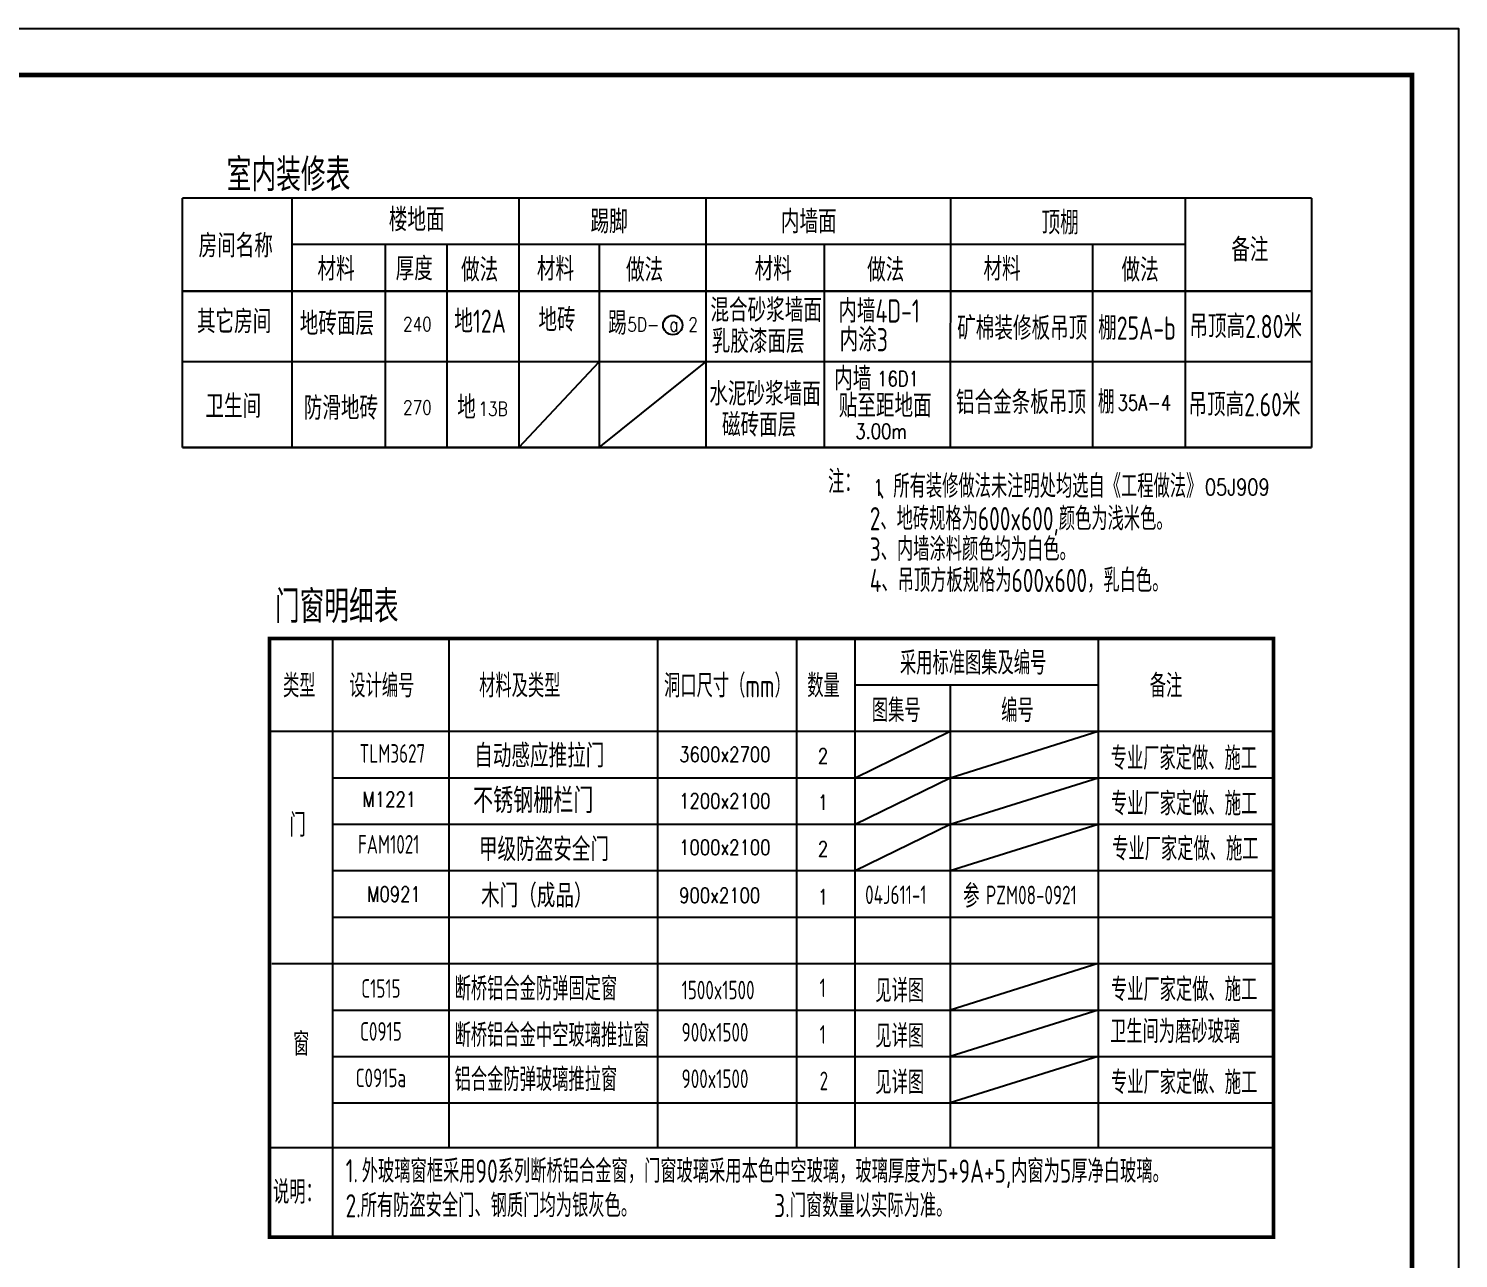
# Model space of a CAD drawing. Extents: x 575917 to 733065, y -270021 to -228021.
# Drawn here: x 619447 to 650217, y -254492 to -228021 of the extents above; entities that cross this region are included whole.
import ezdxf
from ezdxf.enums import TextEntityAlignment as Align

# ---------------------------------------------------------------- set-up
doc = ezdxf.new("R2010")
doc.units = 0
doc.header["$LTSCALE"] = 1000
doc.header["$MEASUREMENT"] = 0
doc.layers.get('0').update_dxf_attribs({"linetype": 'CONTINUOUS'})
for name, color, linetype in [('PUB_TAB', 7, 'CONTINUOUS'), ('PUB_TEXT', 7, 'CONTINUOUS'), ('PUB_TITLE', 4, 'CONTINUOUS'), ('WINDOW', 2, 'CONTINUOUS'), ('填充层', 8, 'CONTINUOUS')]:
    doc.layers.add(name, color=color, linetype=linetype)
doc.styles.add('-GBCBIGGBENOR', font='GBENOR.shx', dxfattribs={"bigfont": 'GBCBIG.shx'})
doc.styles.add('-HZTXTGBENOR', font='GBENOR.shx', dxfattribs={"bigfont": 'HZTXT.shx'})
doc.styles.add('-HZTXTSIMPLEX', font='SIMPLEX.shx', dxfattribs={"bigfont": 'HZTXT.shx'})
doc.styles.add('_HZTXT', font='txt.shx', dxfattribs={"width": 0.8, "bigfont": 'HZTXT.shx'})
doc.styles.add('dim_font', font='SIMPLEX.shx', dxfattribs={"width": 0.8})
doc.styles.add('Hztxt', font='tssdeng.shx', dxfattribs={"width": 0.7, "bigfont": 'hztxt.shx'})
doc.styles.add('OCHINESE', font='TXT', dxfattribs={"width": 0.7, "height": 200, "bigfont": 'OCHINESE'})

msp = doc.modelspace()

# ---------------------------------------------------------------- linework, layer by layer
for p, q in [((622758.4, -237039.3), (622758.5, -231668.9)), ((647053.4, -231668.9), (622758.5, -231668.9)), ((644338, -232671.5), (625110.1, -232671.6)), ((627120.4, -232671.6), (627120.1, -237038.7)), ((628448, -232671.6), (628447.6, -237038.7)), ((631725.8, -232671.6), (631725.5, -237038.7)), ((636569.6, -232671.5), (636569.3, -237038.6)), ((642340.4, -232671.5), (642340.1, -237038.6)), ((629997.3, -237039.1), (631725.7, -235195.9)), ((631725.7, -237039.1), (634021.9, -235195.8))]:
    msp.add_line(p, q)
msp.add_circle((633309.9, -234404), 208.1)
at = {"layer": 'PUB_TAB'}
msp.add_lwpolyline([(624632.8, -254032.3), (646235.2, -254032.3), (646235.2, -241146.1), (624632.8, -241146.1)], close=True, dxfattribs=at)
msp.add_lwpolyline([(624632.8, -254032.3), (646235.2, -254032.3), (646235.2, -241146.1), (624632.8, -241146.1)], close=True, dxfattribs=at)
for points in [[(625984.5, -241146.1), (625984.5, -254032.3)], [(625984.5, -241146.1), (625984.5, -254032.3)], [(628493, -241146.1), (628493, -252108.1)], [(628493, -241146.1), (628493, -252108.1)], [(632982.1, -241146.1), (632982.1, -252108.1)], [(632982.1, -241146.1), (632982.1, -252108.1)], [(635972.1, -241146.1), (635972.1, -252108.1)], [(635972.1, -241146.1), (635972.1, -252108.1)], [(637226.5, -241146.1), (637226.5, -252108.1)], [(637226.5, -241146.1), (637226.5, -252108.1)], [(642463, -241146.1), (642463, -252108.1)], [(642463, -241146.1), (642463, -252108.1)], [(637226.5, -242146.1), (642463, -242146.1)], [(637226.5, -242146.1), (642463, -242146.1)], [(639280, -242146.1), (639280, -252108.1)], [(639280, -242146.1), (639280, -252108.1)], [(624632.8, -243146.1), (646235.2, -243146.1)], [(624632.8, -243146.1), (646235.2, -243146.1)], [(625984.5, -244146.1), (646235.2, -244146.1)], [(625984.5, -244146.1), (646235.2, -244146.1)], [(625984.5, -244146.1), (646235.2, -244146.1)], [(625984.5, -244146.1), (646235.2, -244146.1)], [(625984.5, -245146.1), (646235.2, -245146.1)], [(625984.5, -245146.1), (646235.2, -245146.1)], [(625984.5, -246146.1), (646235.2, -246146.1)], [(625984.5, -246146.1), (646235.2, -246146.1)], [(625984.5, -247146.1), (646235.2, -247146.1)], [(625984.5, -247146.1), (646235.2, -247146.1)], [(625984.5, -247146.1), (646235.2, -247146.1)], [(625984.5, -247146.1), (646235.2, -247146.1)], [(624684.5, -248146.1), (646235.2, -248146.1)], [(624684.5, -248146.1), (646235.2, -248146.1)], [(625984.5, -248146.1), (646235.2, -248146.1)], [(625984.5, -248146.1), (646235.2, -248146.1)], [(625984.5, -249146.1), (646235.2, -249146.1)], [(625984.5, -249146.1), (646235.2, -249146.1)], [(625984.5, -250146.1), (646235.2, -250146.1)], [(625984.5, -250146.1), (646235.2, -250146.1)], [(625984.5, -250146.1), (646235.2, -250146.1)], [(625984.5, -250146.1), (646235.2, -250146.1)], [(625984.5, -250146.1), (646235.2, -250146.1)], [(625984.5, -251146.1), (646235.2, -251146.1)], [(624632.8, -252108.1), (646235.2, -252108.1)], [(624632.8, -252108.1), (646235.2, -252108.1)], [(624684.5, -254032.3), (646235.2, -254032.3)], [(624684.5, -254032.3), (646235.2, -254032.3)], [(624684.5, -254032.3), (646235.2, -254032.3)], [(624684.5, -254032.3), (646235.2, -254032.3)], [(624684.5, -254032.3), (646235.2, -254032.3)], [(624684.5, -254032.3), (646235.2, -254032.3)]]:
    msp.add_lwpolyline(points, dxfattribs=at)
at = {"layer": 'PUB_TEXT'}
for p, q in [((625110.1, -231669), (625109.7, -237038.7)), ((629997.5, -231669), (629997.1, -237038.7)), ((634022.1, -231669), (634021.7, -237038.7)), ((634022.1, -231669), (634021.7, -237038.6)), ((639283.1, -231669), (639282.7, -237038.6)), ((644338, -231668.9), (644337.6, -237038.6)), ((647053.4, -231668.9), (647053.4, -237038.6)), ((644338, -232671.5), (644337.6, -237038.6)), ((647054, -233669.6), (622758.5, -233670.3)), ((622758.6, -233670.3), (647053.4, -233669.6)), ((647054, -235195.4), (622758.5, -235196.2)), ((647053.9, -237038.6), (622758.2, -237039.3)), ((647053.4, -237038.6), (622758.4, -237039.3)), ((622758.4, -237039.3), (647053.3, -237038.6))]:
    msp.add_line(p, q, dxfattribs=at)
at = {"layer": 'PUB_TITLE'}
msp.add_lwpolyline([(575917, -270021.2), (575917, -228021.2), (650217, -228021.2), (650217, -270021.2)], close=True, dxfattribs=at)
msp.add_lwpolyline([(575917, -270021.2), (575917, -228021.2), (650217, -228021.2), (650217, -270021.2)], close=True, dxfattribs=at)
at = {"layer": 'PUB_TITLE', "const_width": 100}
msp.add_lwpolyline([(578417, -269021.2), (649217, -269021.2), (649217, -229021.2), (578417, -229021.2)], close=True, dxfattribs=at)
msp.add_lwpolyline([(578417, -269021.2), (649217, -269021.2), (649217, -229021.2), (578417, -229021.2)], close=True, dxfattribs=at)
at = {"layer": 'WINDOW', "const_width": 80}
msp.add_lwpolyline([(624632.8, -241146.1), (646235.2, -241146.1), (646235.2, -254032.3), (624632.8, -254032.3), (624632.8, -241146.1)], dxfattribs=at)
msp.add_lwpolyline([(624632.8, -241146.1), (646235.2, -241146.1), (646235.2, -254032.3), (624632.8, -254032.3), (624632.8, -241146.1)], dxfattribs=at)
at = {"layer": '填充层'}
for p, q in [((637234.7, -244146.1), (639280, -243146.1)), ((637234.7, -244146.1), (639280, -243146.1)), ((639280, -244146.1), (642463, -243146.1)), ((639280, -244146.1), (642463, -243146.1)), ((637234.7, -245146.1), (639280, -244146.1)), ((637234.7, -245146.1), (639280, -244146.1)), ((639280, -245146.1), (642463, -244146.1)), ((639280, -245146.1), (642463, -244146.1)), ((637234.7, -246146.1), (639280, -245146.1)), ((637234.7, -246146.1), (639280, -245146.1)), ((639280, -246146.1), (642463, -245146.1)), ((639280, -246146.1), (642463, -245146.1)), ((642463, -248146.1), (639280, -249146.1)), ((642463, -249146.1), (639280, -250146.1)), ((642463, -250146.1), (639280, -251146.1))]:
    msp.add_line(p, q, dxfattribs=at)

# ---------------------------------------------------------------- texts
at = {"style": 'OCHINESE', "width": 0.8}
for s, p in [('室内装修表', (623711.1, -231519.1)), ('门窗明细表', (624747.9, -240813.2)), ('门窗明细表', (624747.9, -240813.2))]:
    msp.add_text(s, height=700, dxfattribs=at).set_placement(p)
at = {"layer": 'PUB_TAB', "style": 'Hztxt', "width": 0.7}
for s, height, p in [('注：', 500, (636650.9, -238024.9)), ('采用标准图集及编号', 500, (638198.6, -241926.2)), ('采用标准图集及编号', 500, (638198.6, -241926.2)), ('材料及类型', 500, (629143.3, -242416.5)), ('材料及类型', 500, (629143.3, -242416.5)), ('洞口尺寸（mm）', 500, (633122.2, -242416.5)), ('洞口尺寸（mm）', 500, (633122.2, -242416.5)), ('数量', 500, (636205.3, -242416.5)), ('数量', 500, (636205.3, -242416.5)), ('备注', 500, (643574.3, -242416.5)), ('备注', 500, (643574.3, -242416.5)), ('图集号', 500, (637594.2, -242948.5)), ('图集号', 500, (637594.2, -242948.5)), ('编号', 500, (640377.1, -242948.5)), ('编号', 500, (640377.1, -242948.5)), ('TLM3627', 400, (626568.5, -243823.1)), ('TLM3627', 400, (626568.5, -243823.1)), ('专业厂家定做、施工', 500, (642733.4, -243978.4)), ('专业厂家定做、施工', 500, (642733.4, -243978.4)), ('专业厂家定做、施工', 500, (642739.1, -244955.5)), ('专业厂家定做、施工', 500, (642739.1, -244955.5)), ('门', 500, (625062.8, -245415.8)), ('FAM1021', 400, (626533.7, -245779.6)), ('FAM1021', 400, (626533.7, -245779.6)), ('专业厂家定做、施工', 500, (642765.9, -245928.8)), ('专业厂家定做、施工', 500, (642765.9, -245928.8)), ('04J611-1', 400, (637449.8, -246864.9)), ('04J611-1', 400, (637449.8, -246864.9)), ('参', 500, (639561.3, -246942.2)), ('参', 500, (639561.3, -246942.2)), ('PZM08-0921', 400, (640050.6, -246870.7)), ('PZM08-0921', 400, (640050.6, -246870.7)), ('1500x1500', 400, (633500.1, -248916)), ('1500x1500', 400, (633500.1, -248916)), ('1', 400, (636470.4, -248867.8)), ('见详图', 500, (637668.6, -248979.3)), ('见详图', 500, (637668.6, -248979.3)), ('专业厂家定做、施工', 500, (642739.1, -248955.5)), ('900x1500', 400, (633500.1, -249824.7)), ('1', 400, (636470.4, -249871.5)), ('1', 400, (636470.4, -249871.5)), ('见详图', 500, (637668.6, -249955.9)), ('见详图', 500, (637668.6, -249955.9)), ('卫生间为磨砂玻璃', 500, (642719.7, -249859.2)), ('窗', 500, (625139.8, -250128.3)), ('900x1500', 400, (633500.1, -250824.7)), ('见详图', 500, (637668.6, -250955.9)), ('专业厂家定做、施工', 500, (642739.1, -250955.5)), ('2', 400, (636470.4, -250871.5)), ('说明：', 500, (624707.3, -253314))]:
    msp.add_text(s, height=height, dxfattribs=at).set_placement(p)
for s, p in [('C1515', (627028.7, -248682.3)), ('C1515', (627028.7, -248682.3)), ('C0915', (627028.7, -249606.6)), ('C0915a', (627028.7, -250606.6))]:
    msp.add_text(s, height=400, dxfattribs=at).set_placement(p, align=Align.MIDDLE_CENTER)
for s, p in [('断桥铝合金防弹固定窗', (628614.2, -248689)), ('断桥铝合金中空玻璃推拉窗', (628614.2, -249689)), ('铝合金防弹玻璃推拉窗', (628614.2, -250641.7))]:
    msp.add_text(s, height=500, dxfattribs=at).set_placement(p, align=Align.MIDDLE_LEFT)
at = {"layer": 'PUB_TEXT'}
for s, height, style, width, p in [('楼地面', 500, '_HZTXT', 0.8, (627198.5, -232134.2)), ('材料', 500, '_HZTXT', 0.8, (625664.1, -233194.1)), ('厚度', 500, '_HZTXT', 0.8, (627345.5, -233191)), ('做法', 500, '_HZTXT', 0.8, (628754.3, -233217.9)), ('材料', 500, '_HZTXT', 0.8, (630385.7, -233194.1)), ('做法', 500, '_HZTXT', 0.8, (632303.4, -233217.9)), ('材料', 500, '_HZTXT', 0.8, (635072.3, -233194)), ('做法', 500, '_HZTXT', 0.8, (637492.6, -233217.9)), ('材料', 500, '_HZTXT', 0.8, (639994.6, -233194)), ('做法', 500, '_HZTXT', 0.8, (642967.2, -233217.9)), ('内墙4D-1', 500, '-HZTXTGBENOR', 0.8, (636872.9, -234098.5)), ('其它房间', 500, '_HZTXT', 0.8, (623069.9, -234328.1)), ('地砖面层', 500, '_HZTXT', 0.8, (625281.8, -234369.9)), ('地12A', 500, '-HZTXTGBENOR', 0.8, (628608.5, -234319.6)), ('地砖', 500, '_HZTXT', 0.8, (630417.8, -234291.3)), ('吊顶高2.80米', 500, '-HZTXTGBENOR', 0.8, (644427.9, -234432.5)), ('内涂3', 500, '-HZTXTGBENOR', 0.8, (636901, -234718.1)), ('矿棉装修板吊顶', 500, '-HZTXTGBENOR', 0.8, (639430.2, -234470.5)), ('棚25A-b', 500, '-HZTXTGBENOR', 0.8, (642463.7, -234467.2)), ('内墙', 500, '-HZTXTGBENOR', 0.8, (636782.1, -235557.5)), ('16D1', 323.8, '-HZTXTSIMPLEX', 0.8, (637708.6, -235557.5)), ('卫生间', 500, '_HZTXT', 0.8, (623251.8, -236150.9)), ('防滑地砖', 500, '_HZTXT', 0.8, (625366.9, -236191)), ('吊顶高2.60米', 500, '-HZTXTGBENOR', 0.8, (644406.6, -236117.1)), ('3.门窗数量以实际为准。', 500, 'Hztxt', 0.7, (635493.1, -253355.4)), ('3.门窗数量以实际为准。', 500, 'Hztxt', 0.7, (635493.1, -253355.4))]:
    msp.add_text(s, height=height, dxfattribs=dict(at, style=style, width=width)).set_placement(p, align=Align.MIDDLE_LEFT)
for s, height, style, width, p in [('踢脚', 500, '_HZTXT', 0.8, (631541.6, -232425.7)), ('内墙面', 500, '_HZTXT', 0.8, (635636.9, -232426.8)), ('顶棚', 500, '_HZTXT', 0.8, (641246.5, -232450.1)), ('房间名称', 500, '_HZTXT', 0.8, (623104.7, -232947.4)), ('备注', 500, '_HZTXT', 0.8, (645329.5, -233032.1)), ('混合砂浆墙面', 500, '-HZTXTGBENOR', 0.8, (634119.5, -234333.1)), ('踢', 500, '_HZTXT', 0.8, (631918.4, -234609)), ('5D- a 2', 300, '_HZTXT', 0.8, (632331.9, -234542.3)), ('乳胶漆面层', 500, '-HZTXTGBENOR', 0.8, (634147.6, -235005.2)), ('水泥砂浆墙面', 500, '-HZTXTGBENOR', 0.8, (634095.3, -236134.2)), ('地', 500, '_HZTXT', 0.8, (628670.8, -236426.5)), ('铝合金条板吊顶', 500, '-HZTXTGBENOR', 0.8, (639404.1, -236319.2)), ('35A-4', 323.8, '-HZTXTSIMPLEX', 0.8, (642882.1, -236238.2)), ('13B', 300, '_HZTXT', 0.8, (629127.8, -236355.1)), ('磁砖面层', 500, '-HZTXTGBENOR', 0.8, (634368.7, -236802.2)), ('1', 350, 'dim_font', 0.8, (637612.1, -238077.2)), ('所有装修做法未注明处均选自《工程做法》', 500, 'Hztxt', 0.7, (638056.5, -238120.6)), ('05J909', 350, 'dim_font', 0.8, (644762.1, -238065)), ('、', 500, 'Hztxt', 0.7, (637724.4, -238160)), ('2、地砖规格为600x600,颜色为浅米色。', 500, 'Hztxt', 0.7, (637549.5, -238820.2)), ('3、内墙涂料颜色均为白色。', 500, 'Hztxt', 0.7, (637549.5, -239476.4)), ('4、吊顶方板规格为600x600，乳白色。', 500, 'Hztxt', 0.7, (637549.5, -240149.8)), ('类型', 500, 'Hztxt', 0.7, (624922.2, -242416.5)), ('设计编号', 500, 'Hztxt', 0.7, (626348.7, -242416.5)), ('设计编号', 500, 'Hztxt', 0.7, (626348.7, -242416.5)), ('自动感应推拉门', 500, '-HZTXTSIMPLEX', 0.8, (629037.5, -243924.4)), ('自动感应推拉门', 500, '-HZTXTSIMPLEX', 0.8, (629037.5, -243924.4)), ('3600x2700', 323.8, '-HZTXTSIMPLEX', 0.8, (633448.6, -243807.3)), ('3600x2700', 323.8, '-HZTXTSIMPLEX', 0.8, (633448.6, -243807.3)), ('2', 323.8, '-HZTXTSIMPLEX', 0.8, (636433.1, -243839.3)), ('2', 323.8, '-HZTXTSIMPLEX', 0.8, (636433.1, -243839.3)), ('不锈钢栅栏门', 539.66, '-HZTXTSIMPLEX', 0.8, (629012, -244908.4)), ('不锈钢栅栏门', 539.66, '-HZTXTSIMPLEX', 0.8, (629012, -244908.4)), ('M1221', 323.8, '-HZTXTSIMPLEX', 0.8, (626633.9, -244773.4)), ('1200x2100', 323.8, '-HZTXTSIMPLEX', 0.8, (633448.6, -244807.3)), ('1200x2100', 323.8, '-HZTXTSIMPLEX', 0.8, (633448.6, -244807.3)), ('1', 323.8, '-HZTXTSIMPLEX', 0.8, (636433.1, -244839.3)), ('1', 323.8, '-HZTXTSIMPLEX', 0.8, (636433.1, -244839.3)), ('甲级防盗安全门', 500, '-HZTXTSIMPLEX', 0.8, (629138, -245940)), ('甲级防盗安全门', 500, '-HZTXTSIMPLEX', 0.8, (629138, -245940)), ('1000x2100', 323.8, '-HZTXTSIMPLEX', 0.8, (633448.6, -245807.3)), ('1000x2100', 323.8, '-HZTXTSIMPLEX', 0.8, (633448.6, -245807.3)), ('2', 323.8, '-HZTXTSIMPLEX', 0.8, (636433.1, -245839.3)), ('木门（成品）', 500, '_HZTXT', 0.8, (629183.1, -246937.5)), ('木门（成品）', 500, '_HZTXT', 0.8, (629183.1, -246937.5)), ('M0921', 323.8, '-HZTXTSIMPLEX', 0.8, (626732.7, -246814.4)), ('M0921', 323.8, '-HZTXTSIMPLEX', 0.8, (626732.7, -246814.4)), ('900x2100', 323.8, '-HZTXTSIMPLEX', 0.8, (633448.6, -246840.9)), ('900x2100', 323.8, '-HZTXTSIMPLEX', 0.8, (633448.6, -246840.9)), ('1', 323.8, '-HZTXTSIMPLEX', 0.8, (636433.1, -246872.9)), ('1', 323.8, '-HZTXTSIMPLEX', 0.8, (636433.1, -246872.9)), ('外玻璃窗框采用90系列断桥铝合金窗，门窗玻璃采用本色中空玻璃，玻璃厚度为5+9A+5,内窗为5厚净白玻璃。', 500, 'Hztxt', 0.7, (626617.1, -252864)), ('外玻璃窗框采用90系列断桥铝合金窗，门窗玻璃采用本色中空玻璃，玻璃厚度为5+9A+5,内窗为5厚净白玻璃。', 500, 'Hztxt', 0.7, (626617.1, -252864)), ('1.', 500, 'Hztxt', 0.7, (626270.3, -252855.3)), ('1.', 500, 'Hztxt', 0.7, (626270.3, -252855.3)), ('2.', 500, 'Hztxt', 0.7, (626268.9, -253609.8)), ('2.', 500, 'Hztxt', 0.7, (626268.9, -253609.8)), ('所有防盗安全门、钢质门均为银灰色。', 500, 'Hztxt', 0.7, (626592.2, -253604)), ('所有防盗安全门、钢质门均为银灰色。', 500, 'Hztxt', 0.7, (626592.2, -253604))]:
    msp.add_text(s, height=height, dxfattribs=dict(at, style=style, width=width)).set_placement(p)
at = {"layer": 'PUB_TEXT', "width": 0.8}
for s, height, style, p in [('240', 300, '_HZTXT', (627814.1, -234384.2)), ('贴至距地面', 500, '-HZTXTGBENOR', (637881.1, -236140.5)), ('270', 300, '_HZTXT', (627814.2, -236179.1)), ('3.00m', 323.8, '-HZTXTSIMPLEX', (637793.1, -236687.1))]:
    msp.add_text(s, height=height, dxfattribs=dict(at, style=style)).set_placement(p, align=Align.MIDDLE_CENTER)
at = {"layer": 'PUB_TEXT', "style": '-GBCBIGGBENOR'}
msp.add_text('棚', height=500, dxfattribs=at).set_placement((642459.1, -236306.4))

doc.saveas('drawing.dxf')
